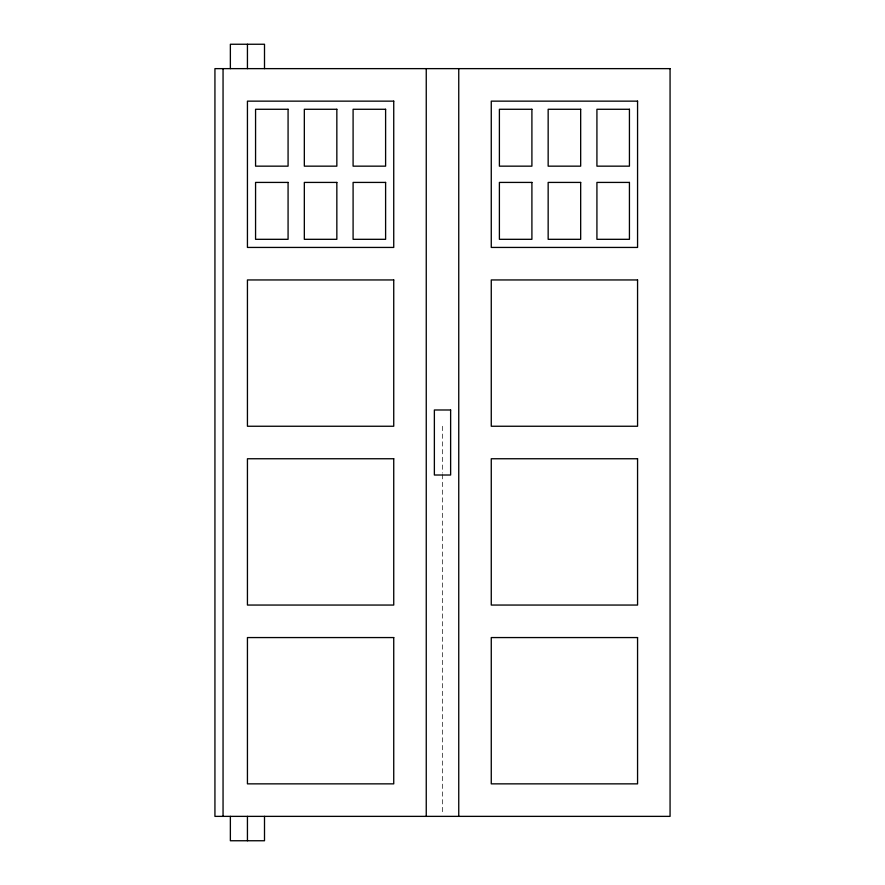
<?xml version="1.0" encoding="UTF-8"?>
<svg xmlns="http://www.w3.org/2000/svg" width="885" height="885" viewBox="0 0 885 885"><rect width="100%" height="100%" fill="white"/><g stroke="black" fill="none" stroke-linecap="round" stroke-linejoin="round"><path stroke-width="0.66" stroke-dasharray="4.42 3.32" d="M442.5 426.249L442.5 473.11M442.5 474.493L442.5 813.614"/><path stroke-width="1.33" d="M458.751 68.632L458.751 816.368M426.249 68.632L426.249 816.368M264.504 68.632L264.504 44.25L230.365 44.25L230.365 68.632M264.504 816.368L264.504 840.75L230.365 840.75L230.365 816.368M247.435 44.25L247.435 68.632M247.435 816.368L247.435 840.75M223.053 68.632L223.053 816.368M670.067 68.632L214.933 68.632L214.933 816.368L670.067 816.368L670.067 68.632M393.736 101.144L247.435 101.144L247.435 247.435L393.736 247.435L393.736 101.144M637.565 101.144L491.263 101.144L491.263 247.435L637.565 247.435L637.565 101.144M288.079 109.275L255.566 109.275L255.566 166.159L288.079 166.159L288.079 109.275M336.842 109.275L304.329 109.275L304.329 166.159L336.842 166.159L336.842 109.275M385.606 109.275L353.093 109.275L353.093 166.159L385.606 166.159L385.606 109.275M531.907 109.275L499.394 109.275L499.394 166.159L531.907 166.159L531.907 109.275M580.671 109.275L548.158 109.275L548.158 166.159L580.671 166.159L580.671 109.275M629.434 109.275L596.921 109.275L596.921 166.159L629.434 166.159L629.434 109.275M288.079 182.421L255.566 182.421L255.566 239.315L288.079 239.315L288.079 182.421M336.842 182.421L304.329 182.421L304.329 239.315L336.842 239.315L336.842 182.421M385.606 182.421L353.093 182.421L353.093 239.315L385.606 239.315L385.606 182.421M531.907 182.421L499.394 182.421L499.394 239.315L531.907 239.315L531.907 182.421M580.671 182.421L548.158 182.421L548.158 239.315L580.671 239.315L580.671 182.421M629.434 182.421L596.921 182.421L596.921 239.315L629.434 239.315L629.434 182.421M393.736 279.948L247.435 279.948L247.435 426.249L393.736 426.249L393.736 279.948M637.565 279.948L491.263 279.948L491.263 426.249L637.565 426.249L637.565 279.948M450.631 409.987L434.369 409.987L434.369 475.013L450.631 475.013L450.631 409.987M393.736 458.751L247.435 458.751L247.435 605.052L393.736 605.052L393.736 458.751M637.565 458.751L491.263 458.751L491.263 605.052L637.565 605.052L637.565 458.751M393.736 637.565L247.435 637.565L247.435 783.856L393.736 783.856L393.736 637.565M637.565 637.565L491.263 637.565L491.263 783.856L637.565 783.856L637.565 637.565"/></g></svg>
